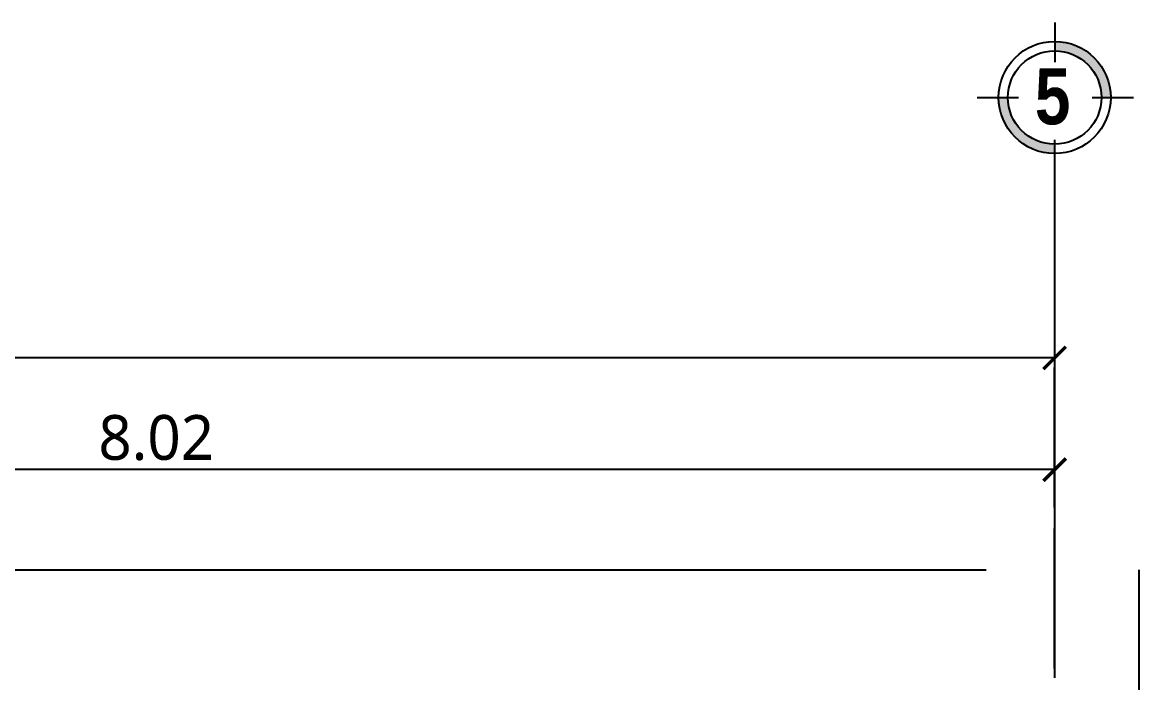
# Model space of a CAD drawing. Header units: metres. Extents: x 258817 to 259192, y 1878716 to 1878911.
# Drawn here: x 259027.362 to 259032.345, y 1878830.621 to 1878833.568 of the extents above; entities that cross this region are included whole.
import ezdxf

# ---------------------------------------------------------------- set-up
doc = ezdxf.new("R2010")
doc.units = ezdxf.units.M
doc.header["$MEASUREMENT"] = 0
for name, pattern in [('ACAD_ISO04W100', [30, 24, -3, 0, -3]), ('DASHED2', [0.375, 0.25, -0.125]), ('PHANTOM2', [1.25, 0.625, -0.125, 0.125, -0.125, 0.125, -0.125])]:
    doc.linetypes.add(name, pattern=pattern)
doc.layers.add('.3EJES', color=1, linetype='Continuous', lineweight=20)
doc.layers.add('07-Ejes', color=8, linetype='Continuous')
doc.layers.add('Vistas', color=7, linetype='Continuous')
doc.styles.add('100 dani medio', font='trebuc.ttf', dxfattribs={"height": 2})
doc.styles.add('dani-100Textos', font='techb___.ttf', dxfattribs={"height": 0.25})
doc.dimstyles.new('A100', dxfattribs={"dimscale": 0, "dimtxt": 2.5, "dimasz": 1, "dimexe": 0.5, "dimexo": 0.625, "dimgap": 0.4, "dimtad": 1, "dimdsep": 46, "dimtxsty": '100 dani medio', "dimblk": 'ARCHTICK', "dimcen": 2.5, "dimclrd": 1, "dimclre": 1, "dimclrt": 3, "dimadec": 0, "dimazin": 0, "dimtfac": 1, "dimtmove": 1, "dimatfit": 3, "dimfxl": 1, "dimarcsym": 0})

# ---------------------------------------------------------------- blocks, each defined once
blk = doc.blocks.new('_ArchTick')
at = {"color": 0, "linetype": 'ByBlock', "const_width": 0.15}
blk.add_lwpolyline([(-0.5, -0.5), (0.5, 0.5)], dxfattribs=at)
blk = doc.blocks.new('*D160')
at = {"layer": 'Defpoints', "color": 0, "transparency": 16777216}
for p in [(259023.9496, 1878831.5721), (259031.9696, 1878830.6218), (259023.9496, 1878830.4718)]:
    blk.add_point(p, dxfattribs=at)
at = {"layer": 'Vistas', "color": 1, "linetype": 'PHANTOM2', "lineweight": -2, "transparency": 16777216}
for p, q in [((259023.9496, 1878830.5343), (259023.9496, 1878831.6221)), ((259031.9696, 1878830.6843), (259031.9696, 1878831.6221))]:
    blk.add_line(p, q, dxfattribs=at)
at = {"layer": 'Vistas', "color": 1, "lineweight": -2, "transparency": 16777216}
blk.add_line((259031.9696, 1878831.5721), (259023.9496, 1878831.5721), dxfattribs=at)
at = {"layer": 'Vistas', "color": 1, "lineweight": -2, "transparency": 16777216, "xscale": 0.1, "yscale": 0.1, "zscale": 0.1, "rotation": 180}
blk.add_blockref('_ArchTick', (259023.9496, 1878831.5721), dxfattribs=at)
at = {"layer": 'Vistas', "color": 1, "lineweight": -2, "transparency": 16777216, "xscale": 0.1, "yscale": 0.1, "zscale": 0.1}
blk.add_blockref('_ArchTick', (259031.9696, 1878831.5721), dxfattribs=at)
at = {"layer": 'Vistas', "color": 3, "transparency": 16777216, "insert": (259027.9596, 1878831.7138), "char_height": 0.2, "attachment_point": 5, "style": '100 dani medio'}
blk.add_mtext('8.02', dxfattribs=at)
blk = doc.blocks.new('*D164')
at = {"layer": 'Defpoints', "color": 0, "transparency": 16777216}
for p in [(259007.1196, 1878832.0706), (259007.1196, 1878831.3399), (259031.9696, 1878831.3399)]:
    blk.add_point(p, dxfattribs=at)
at = {"layer": 'Vistas', "color": 1, "linetype": 'PHANTOM2', "lineweight": -2, "transparency": 16777216}
for p, q in [((259007.1196, 1878831.4024), (259007.1196, 1878832.1206)), ((259031.9696, 1878831.4024), (259031.9696, 1878832.1206))]:
    blk.add_line(p, q, dxfattribs=at)
at = {"layer": 'Vistas', "color": 1, "lineweight": -2, "transparency": 16777216}
blk.add_line((259031.9696, 1878832.0706), (259007.1196, 1878832.0706), dxfattribs=at)
at = {"layer": 'Vistas', "color": 1, "lineweight": -2, "transparency": 16777216, "xscale": 0.1, "yscale": 0.1, "zscale": 0.1, "rotation": 180}
blk.add_blockref('_ArchTick', (259007.1196, 1878832.0706), dxfattribs=at)
at = {"layer": 'Vistas', "color": 1, "lineweight": -2, "transparency": 16777216, "xscale": 0.1, "yscale": 0.1, "zscale": 0.1}
blk.add_blockref('_ArchTick', (259031.9696, 1878832.0706), dxfattribs=at)
at = {"layer": 'Vistas', "color": 3, "transparency": 16777216, "insert": (259019.5446, 1878832.2123), "char_height": 0.2, "attachment_point": 5, "style": '100 dani medio'}
blk.add_mtext('24.85', dxfattribs=at)
blk = doc.blocks.new('eje numero')
at = {"layer": '07-Ejes'}
h = blk.add_hatch(color=1, dxfattribs=at)
h.dxf.hatch_style = 1
h.paths.add_polyline_path([(496.1157, 205.5492), (496.1157, 205.4992, -0.414214), (496.3657, 205.2492), (496.4157, 205.2492, 0.414214)])
h.paths.add_polyline_path([(495.8657, 205.2492), (495.8157, 205.2492, 0.414214), (496.1157, 204.9492), (496.1157, 204.9992, -0.414214)])
at = {"layer": '07-Ejes', "color": 1}
for points in [[(496.1157, 205.6513), (496.1157, 205.438)], [(495.7007, 205.2492), (495.9228, 205.2492)], [(496.3158, 205.2492), (496.5378, 205.2492)]]:
    blk.add_lwpolyline(points, dxfattribs=at)
for radius in [0.3, 0.25]:
    blk.add_circle((496.1157, 205.2492), radius, dxfattribs=at)
blk = doc.blocks.new('*U166')
at = {"color": 1, "linetype": 'ACAD_ISO04W100', "ltscale": 0.1}
blk.add_lwpolyline([(0, 0.7115), (0, -1.7103)], dxfattribs=at)
at = {"layer": '.3EJES', "xscale": 0.8340043413883207, "yscale": 0.8340043413883207, "zscale": 0.8340043413883207}
blk.add_blockref('eje numero', (-413.7626, -170.278), dxfattribs=at)
at = {"style": 'dani-100Textos'}
blk.add_attdef('1', (-0.0886, 0.781), '', height=0.25, dxfattribs=at)

msp = doc.modelspace()

# ---------------------------------------------------------------- linework, layer by layer
at = {"layer": 'Vistas', "linetype": 'DASHED2', "ltscale": 20}
msp.add_lwpolyline([(259011.6646, 1878831.12505), (259032.3446, 1878831.12505), (259032.3446, 1878822.46531), (259011.6646, 1878822.46531), (259011.6646, 1878824.31095), (259006.7446, 1878824.31095), (259006.7446, 1878830.91106), (259011.6646, 1878830.91106)], close=True, dxfattribs=at)

# ---------------------------------------------------------------- block references
at = {"layer": 'Vistas'}
msp.add_blockref('*U166', (259031.9696, 1878832.33215), dxfattribs=at).add_auto_attribs({'1': '5'})

# ---------------------------------------------------------------- dimensions: what is measured, and where the dimension line sits
at = {"layer": 'Vistas', "color": 8}
for base, p1, p2, picture, middle in [((259007.1196, 1878832.07059), (259031.9696, 1878831.33989), (259007.1196, 1878831.33989), '*D164', (259019.5446, 1878832.21234)), ((259023.9496, 1878831.57205), (259031.9696, 1878830.62184), (259023.9496, 1878830.47184), '*D160', (259027.9596, 1878831.7138))]:
    dim = msp.add_linear_dim(base=base, p1=p1, p2=p2, angle=180, dimstyle='A100', dxfattribs=at)
    dim.commit()
    dim.dimension.update_dxf_attribs({"geometry": picture, "text_midpoint": middle})

doc.saveas('drawing.dxf')
